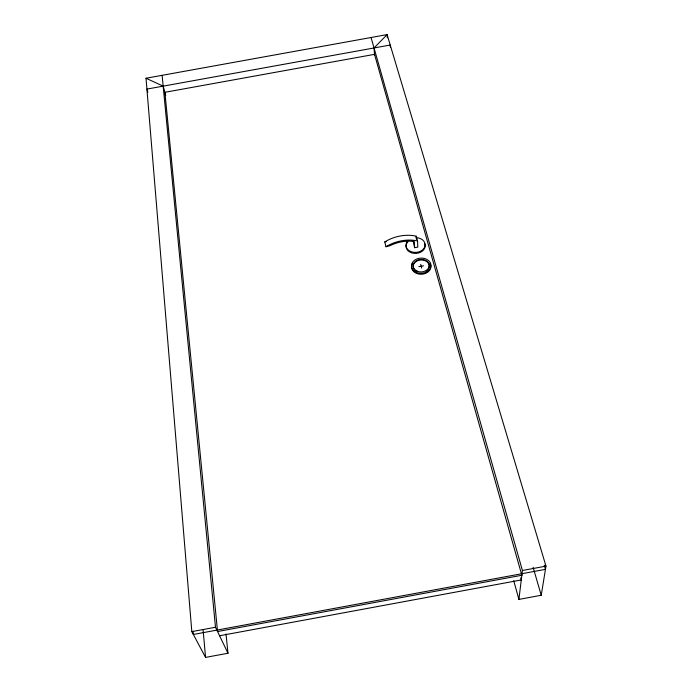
<?xml version="1.0" encoding="UTF-8"?>
<svg xmlns="http://www.w3.org/2000/svg" width="692" height="692" viewBox="0 0 692 692"><rect width="100%" height="100%" fill="white"/><g stroke="black" fill="none" stroke-linecap="round" stroke-linejoin="round"><path stroke-width="1.04" d="M226.007 633.924L227.979 653.248L205.559 657.4L191.822 631.623L146.021 78.239L387.113 34.6L545.979 566.134L541.231 595.267L518.905 599.402L522.425 570.493L371.068 37.506M387.113 34.6L374.043 47.964L374.597 55.377M191.822 631.623L215.489 627.246L227.979 653.248M522.425 570.493L545.979 566.134M219.58 635.758L521.266 579.957L520.687 577.872M384.778 241.94A28.675 17.828 -14.7 0 1 416.221 236.206L417.544 240.989A28.77 17.784 -14.7 0 0 385.989 246.75L384.778 241.94L386.387 241.646M385.989 246.75L390.271 245.573A27.187 16.807 -14.7 0 1 413.21 241.387L414.309 241.577L414.594 247.693L417.804 247.113L417.544 240.989M418.816 266.671L423.582 265.797M146.92 89.086L390.236 45.032L390.366 47.151M146.021 78.239L163.165 86.145L165.751 95.358M544.223 565.208L545.452 569.352L193.336 634.469L193.068 631.234M147.223 90.107L147.828 92.148M533.091 567.284L541.231 595.267M513.706 580.657L518.905 599.402M420.693 264.387L421.705 268.081M414.594 247.693L413.193 240.877M162.118 75.324L215.489 627.246M203.059 629.417L205.559 657.4M387.183 35.664L387.312 37.792M416.221 236.206L416.359 239.268M430.035 263.297A9.731 7.586 -2.5 0 1 421.082 274.266A9.731 7.586 -2.5 0 1 412.544 263.401M416.056 271.195A8.07 6.289 -2.5 0 1 414.62 262.744A8.07 6.289 -2.5 0 1 425.338 260.789A8.07 6.289 -2.5 0 1 428.435 268.937M427.82 269.75A8.07 6.289 -2.5 0 1 426.151 271.143M424.784 243.792A9.584 7.361 -3.1 0 1 413.989 253.358A9.584 7.361 -3.1 0 1 407.813 241.94M416.074 237.685A9.593 7.361 -3.1 0 1 424.853 246.62A9.593 7.361 -3.1 0 1 411.532 251.827A9.593 7.361 -3.1 0 1 407.761 240.928M521.846 575.268L217.547 631.537L164.895 92.313L374.519 54.348L521.846 575.268M416.229 272.293A9.74 7.586 -2.5 0 0 430.926 265.581A9.74 7.586 -2.5 0 0 416.402 259.145A9.74 7.586 -2.5 0 0 416.229 272.293M417.068 271.143A8.079 6.289 -2.5 0 0 429.256 265.59A8.079 6.289 -2.5 0 0 417.224 260.244A8.079 6.289 -2.5 0 0 417.068 271.143"/></g></svg>
